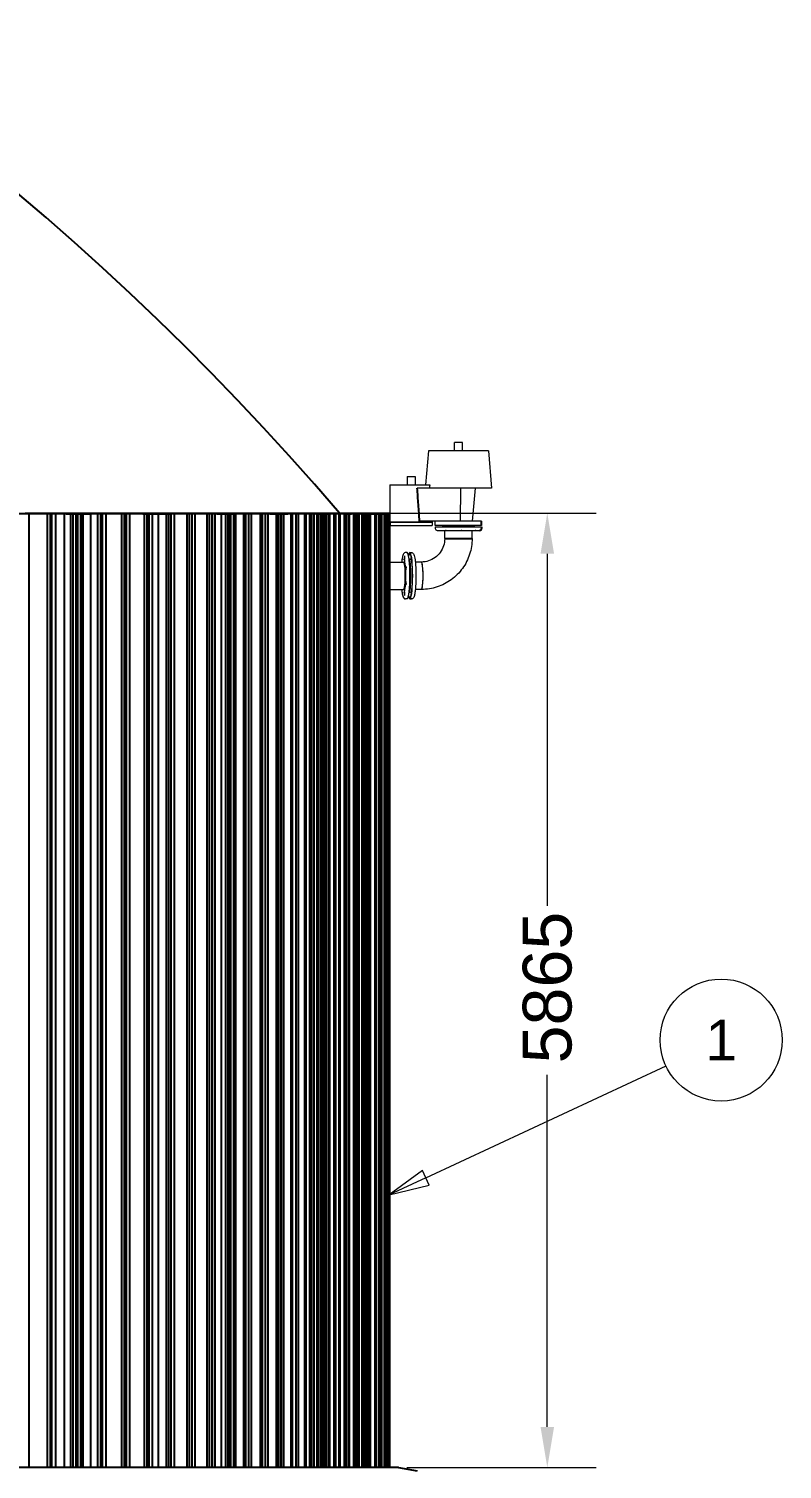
# Model space of a CAD drawing. Header units: millimetres. Extents: x -4172 to 126100, y -2 to 142133.
# Drawn here: x 33814 to 38445, y 43008 to 51858 of the extents above; entities that cross this region are included whole.
import ezdxf

# ---------------------------------------------------------------- set-up
doc = ezdxf.new("R2010")
doc.units = ezdxf.units.MM
doc.header["$LTSCALE"] = 100
for name, color, linetype, lineweight in [('Dimension', 7, 'Continuous', 18), ('Symbol', 7, 'Continuous', 18), ('Visible', 7, 'Continuous', 25)]:
    doc.layers.add(name, color=color, linetype=linetype, lineweight=lineweight)
doc.layers.add('P_BioGas (BG)', color=94, linetype='Continuous', lineweight=18, true_color=0x008100)
doc.styles.add('Note Text', font='arial.ttf')
doc.styles.add('Title', font='arial.ttf')
doc.dimstyles.new('Default - Method 2b', dxfattribs={"dimscale": 100, "dimtxt": 3, "dimasz": 2.5, "dimexe": 3, "dimexo": 0.5, "dimgap": 0.7, "dimtad": 0, "dimtoh": 1, "dimdec": 1, "dimrnd": 1e-08, "dimtxsty": 'Title', "dimcen": 0.09, "dimdle": 10, "dimclrd": 256, "dimclre": 256, "dimclrt": 7, "dimadec": 0, "dimazin": 2, "dimtfac": 0.833333, "dimtdec": 1, "dimtmove": 0, "dimatfit": 3, "dimfxl": 1, "dimtolj": 1, "dimlwd": -1, "dimlwe": -1, "dimarcsym": 0})

# ---------------------------------------------------------------- blocks, each defined once
blk = doc.blocks.new('Balloon7')
at = {"layer": 'Symbol'}
for p, q in [((362.545, 447.986), (377.311, 454.868)), ((362.334, 448.44), (360.279, 446.93)), ((362.545, 447.986), (360.279, 446.93)), ((362.756, 447.533), (362.334, 448.44)), ((360.279, 446.93), (362.756, 447.533))]:
    blk.add_line(p, q, dxfattribs=at)
at = {"layer": 'Symbol', "flags": 128}
blk.add_lwpolyline([(362.334, 448.44), (360.279, 446.93), (362.756, 447.533), (362.334, 448.44)], dxfattribs=at)
at = {"layer": 'Symbol'}
blk.add_circle((380.697, 456.446), 3.75, dxfattribs=at)
blk.add_solid([(362.334, 448.44), (360.279, 446.93), (362.756, 447.533), (362.334, 448.44)], dxfattribs=at)
at = {"layer": 'Symbol', "insert": (380.697, 456.446), "char_height": 2.5, "attachment_point": 5, "style": 'Note Text'}
blk.add_mtext('1', dxfattribs=at)
blk = doc.blocks.new('*D58')
at = {"layer": 'Defpoints', "color": 0, "transparency": 16777216}
for p in [(35333.4, 48882.6), (37000.7, 48882.6), (36087.1, 43017.6)]:
    blk.add_point(p, dxfattribs=at)
at = {"layer": 'Dimension', "transparency": 16777216}
for p, q in [((35383.4, 48882.6), (37300.7, 48882.6)), ((37000.7, 48632.6), (37000.7, 46469.2)), ((37000.7, 43267.6), (37000.7, 45431)), ((36137.1, 43017.6), (37300.7, 43017.6))]:
    blk.add_line(p, q, dxfattribs=at)
for points in [[(36959.1, 48632.6), (37042.4, 48632.6), (37000.7, 48882.6)], [(36959.1, 43267.6), (37042.4, 43267.6), (37000.7, 43017.6)]]:
    blk.add_solid(points, dxfattribs=at)
at = {"layer": 'Dimension', "color": 7, "transparency": 16777216, "insert": (37153.9, 45501), "char_height": 300, "attachment_point": 7, "rotation": 90, "style": 'Title'}
blk.add_mtext('\\A1;5865', dxfattribs=at)

msp = doc.modelspace()

# ---------------------------------------------------------------- linework, layer by layer
at = {"layer": 'P_BioGas (BG)'}
for p, q in [((36479.45, 49316.58), (36429.45, 49316.58)), ((36429.45, 49265.58), (36429.45, 49316.58)), ((36479.45, 49265.58), (36479.45, 49316.58)), ((36270.53, 49265.58), (36252.2, 49056.08)), ((36638.37, 49265.58), (36270.53, 49265.58)), ((36638.37, 49265.58), (36658.45, 49036.08)), ((36033.58, 49056.08), (36277.75, 49056.08)), ((36033.58, 49056.08), (36033.58, 48828.58)), ((36138.83, 49107.08), (36188.83, 49107.08)), ((36138.83, 49107.08), (36138.83, 49056.08)), ((36188.83, 49107.08), (36188.83, 49056.08)), ((36304.6, 49036.08), (36201.24, 49036.08)), ((36658.45, 49036.08), (36304.6, 49036.08)), ((36467.12, 49036.08), (36464.99, 48833.58)), ((36541.95, 48833.58), (36559.67, 49036.08)), ((36033.58, 48828.58), (36294.08, 48828.58)), ((36033.58, 48826.58), (36294.08, 48826.58)), ((36033.58, 48806.58), (36294.08, 48806.58)), ((36035.58, 48827.58), (36292.08, 48827.58)), ((36367.98, 48833.58), (36215.84, 48833.58)), ((36292.08, 48827.58), (36294.08, 48828.58)), ((36292.08, 48827.58), (36294.08, 48826.58)), ((36294.08, 48833.58), (36294.08, 48828.58)), ((36294.08, 48826.58), (36294.08, 48806.58)), ((36311.95, 48806.58), (36311.95, 48833.58)), ((36596.95, 48806.58), (36311.95, 48806.58)), ((36311.95, 48798.08), (36596.95, 48798.08)), ((36311.95, 48798.08), (36311.95, 48788.58)), ((36323.95, 48776.58), (36325.01, 48776.58)), ((36325.71, 48776.58), (36325.01, 48776.58)), ((36325.71, 48776.58), (36374.67, 48776.58)), ((36363.45, 48804.08), (36545.45, 48804.08)), ((36596.95, 48833.58), (36367.98, 48833.58)), ((36370.3, 48726.58), (36370.3, 48776.58)), ((36378.53, 48776.58), (36374.67, 48776.58)), ((36378.53, 48776.58), (36471.06, 48776.58)), ((36475.82, 48776.58), (36471.06, 48776.58)), ((36475.82, 48776.58), (36557.72, 48776.58)), ((36538.6, 48726.58), (36538.6, 48776.58)), ((36560.59, 48776.58), (36557.72, 48776.58)), ((36560.59, 48776.58), (36584.95, 48776.58)), ((36370.3, 48726.58), (36538.6, 48726.58)), ((36139.26, 48640.08), (36129.83, 48640.08)), ((36156.14, 48640.08), (36165.57, 48640.08)), ((36161.1, 48599.58), (36165.57, 48599.58)), ((36027.88, 48581.73), (36117.92, 48581.73)), ((36125.84, 48581.73), (36117.92, 48581.73)), ((36227.12, 48581.73), (36189.64, 48581.73)), ((36027.88, 48413.43), (36117.92, 48413.43)), ((36125.84, 48413.43), (36117.92, 48413.43)), ((36139.26, 48355.08), (36129.83, 48355.08)), ((36156.14, 48355.08), (36165.57, 48355.08)), ((36161.1, 48395.58), (36165.57, 48395.58)), ((36227.12, 48413.43), (36189.64, 48413.43))]:
    msp.add_line(p, q, dxfattribs=at)
for centre, radius, start, end in [((36323.95, 48788.58), 12, 180, 270), ((36363.45, 48793.08), 11, 90, 152.964308), ((36545.45, 48793.08), 11, 27.035692, 90)]:
    msp.add_arc(centre, radius, start, end, dxfattribs=at)
for centre, major_axis, start_param, end_param in [((36112.39, 48608.44), (0, 10.75), 0.6181872, 6.4503962), ((36123.45, 48608.44), (0, -10.75), 2.9743817, 8.8065907), ((36139.26, 48497.58), (0, -142.5), 0, 3.1415927), ((36156.14, 48497.58), (0, 142.5), 2.6275906, 6.7971873), ((36156.14, 48497.58), (0, 136.5), 2.6528482, 6.7719298), ((36150.18, 48497.58), (0, 106), 3.1857954, 6.2389826), ((36147.7, 48497.58), (0, 106), 3.4255693, 5.9992086), ((36147.7, 48497.58), (0, -106), 0.2839767, 2.857616), ((36162.85, 48593.59), (0, 10.75), 0.8688456, 0.9798136), ((36162.85, 48593.59), (0, 10.75), 5.3033718, 6.7010546), ((36117.92, 48497.58), (0, -84.15), 0, 3.1415927), ((36117.92, 48497.58), (0, 84.15), 3.1415927, 6.2831853), ((36131.27, 48543.5), (0, -10.75), 2.1889836, 8.0211925), ((36145.22, 48497.58), (0, 106), 3.825488, 5.59929), ((36227.12, 48497.58), (0, 84.15), 3.1415927, 6.2831853), ((36227.12, 48497.58), (0, -84.15), 0, 3.1415927), ((36131.27, 48451.66), (0, -10.75), 1.4035854, 7.2357944), ((36112.39, 48386.71), (0, 10.75), 2.9743817, 8.8065907), ((36123.45, 48386.71), (0, -10.75), 0.6181872, 6.4503962)]:
    msp.add_ellipse(centre, major_axis=major_axis, ratio=0.1204373, start_param=start_param, end_param=end_param, dxfattribs=at)
for points in [[(36277.75, 49056.08), (36277.42, 49049.51), (36277.08, 49042.65), (36276.74, 49036.08)], [(36165.57, 48395.58), (36166.1, 48395.58), (36166.62, 48395.48), (36167.03, 48395.33)]]:
    msp.add_open_spline(points, degree=3, dxfattribs=at)
for points, knots in [([(36325.01, 48776.58), (36324.99, 48776.58), (36324.97, 48776.58), (36324.99, 48776.58), (36325.11, 48776.58), (36325.46, 48776.58), (36325.57, 48776.58), (36325.71, 48776.58)], [-2.19527918, -2.19527918, -2.19527918, -2.19527918, -2.09934923, -2.09934923, -1.8229843, -1.8229843, -1.70977025, -1.70977025, -1.70977025, -1.70977025]), ([(36374.67, 48776.58), (36374.88, 48776.58), (36375.09, 48776.58), (36375.98, 48776.58), (36376.72, 48776.58), (36377.85, 48776.58), (36378.18, 48776.58), (36378.53, 48776.58)], [-2.19527918, -2.19527918, -2.19527918, -2.19527918, -2.09934923, -2.09934923, -1.8229843, -1.8229843, -1.70977025, -1.70977025, -1.70977025, -1.70977025]), ([(36471.06, 48776.58), (36471.38, 48776.58), (36471.7, 48776.58), (36472.94, 48776.58), (36473.86, 48776.58), (36475.11, 48776.58), (36475.47, 48776.58), (36475.82, 48776.58)], [-2.19527918, -2.19527918, -2.19527918, -2.19527918, -2.09934923, -2.09934923, -1.8229843, -1.8229843, -1.70977025, -1.70977025, -1.70977025, -1.70977025]), ([(36557.72, 48776.58), (36557.83, 48776.58), (36557.93, 48776.58), (36559.06, 48776.58), (36559.9, 48776.58), (36560.52, 48776.58), (36560.56, 48776.58), (36560.59, 48776.58)], [-3.22529875, -3.22529875, -3.22529875, -3.22529875, -3.17709695, -3.17709695, -2.68834505, -2.68834505, -2.65935601, -2.65935601, -2.65935601, -2.65935601]), ([(36370.3, 48726.58), (36370.3, 48711.35), (36367.9, 48696.12), (36358.57, 48667.18), (36351.63, 48653.47), (36333.93, 48628.93), (36323.17, 48618.1), (36298.91, 48600.34), (36285.41, 48593.42), (36256.97, 48584.11), (36242.05, 48581.73), (36227.12, 48581.73)], [3.1415927, 3.1415927, 3.1415927, 3.1415927, 3.4557519, 3.4557519, 3.7699112, 3.7699112, 4.0840704, 4.0840704, 4.3982297, 4.3982297, 4.712389, 4.712389, 4.712389, 4.712389]), ([(36538.6, 48726.58), (36538.6, 48693.85), (36533.46, 48661.13), (36513.36, 48598.84), (36498.42, 48569.28), (36460.15, 48516.22), (36436.82, 48492.72), (36384.05, 48454.1), (36354.61, 48438.98), (36292.48, 48418.64), (36259.8, 48413.43), (36227.12, 48413.43)], [3.1415927, 3.1415927, 3.1415927, 3.1415927, 3.4557519, 3.4557519, 3.7699112, 3.7699112, 4.0840704, 4.0840704, 4.3982297, 4.3982297, 4.712389, 4.712389, 4.712389, 4.712389]), ([(36129.83, 48640.08), (36127.6, 48640.08), (36125.43, 48639.5), (36121.68, 48637.69), (36120.24, 48636.46), (36117.13, 48633.18), (36116.05, 48631.18), (36111.21, 48620.91), (36109.24, 48610.13), (36106.73, 48590.85), (36106.22, 48586.41), (36105.76, 48581.73)], [1.57079633, 1.57079633, 1.57079633, 1.57079633, 1.62875091, 1.62875091, 1.69727019, 1.69727019, 1.82103196, 1.82103196, 2.31636356, 2.31636356, 2.45261192, 2.45261192, 2.45261192, 2.45261192]), ([(36111.64, 48617.2), (36111.65, 48617.28), (36111.66, 48617.36), (36111.82, 48618.2), (36111.98, 48618.74), (36112.15, 48619.02), (36112.16, 48619.03), (36112.17, 48619.04)], [-3.22529875, -3.22529875, -3.22529875, -3.22529875, -3.17709695, -3.17709695, -2.68834505, -2.68834505, -2.65935601, -2.65935601, -2.65935601, -2.65935601]), ([(36122.09, 48397.85), (36122.09, 48397.85), (36122.33, 48398.3), (36123.11, 48400.43), (36123.8, 48402.81), (36125.37, 48410.15), (36126.28, 48415.78), (36127.98, 48429.81), (36128.76, 48438.47), (36129.98, 48457.71), (36130.42, 48468.33), (36130.88, 48490.29), (36130.9, 48501.64), (36130.51, 48523.82), (36130.11, 48534.64), (36128.93, 48554.57), (36128.15, 48563.68), (36126.35, 48579.04), (36125.32, 48585.39), (36123.4, 48594.04), (36122.33, 48596.85), (36122.1, 48597.29), (36122.09, 48597.3), (36122.09, 48597.3)], [4.9199746, 4.9199746, 4.9199746, 4.9199746, 5.0273483, 5.0273483, 5.2232224, 5.2232224, 5.4944273, 5.4944273, 5.7976711, 5.7976711, 6.1103962, 6.1103962, 6.4258606, 6.4258606, 6.741427, 6.741427, 7.0545578, 7.0545578, 7.3587412, 7.3587412, 7.6263515, 7.6263515, 7.6463961, 7.6463961, 7.6463961, 7.6463961]), ([(36123.66, 48619.04), (36123.7, 48618.99), (36123.74, 48618.92), (36123.89, 48618.61), (36123.99, 48618.26), (36124.12, 48617.63), (36124.16, 48617.42), (36124.2, 48617.2)], [-2.19527918, -2.19527918, -2.19527918, -2.19527918, -2.09934923, -2.09934923, -1.8229843, -1.8229843, -1.70977025, -1.70977025, -1.70977025, -1.70977025]), ([(36154.4, 48597.62), (36155.83, 48598.52), (36157.76, 48599.32), (36160.32, 48599.56), (36160.71, 48599.58), (36161.1, 48599.58)], [7.243400449, 7.243400449, 7.243400449, 7.243400449, 7.307766819, 7.307766819, 7.319241829, 7.319241829, 7.319241829, 7.319241829]), ([(36161.87, 48600.53), (36161.87, 48600.59), (36161.88, 48600.65), (36161.92, 48601.02), (36161.95, 48601.32), (36162, 48601.72), (36162.02, 48601.83), (36162.04, 48601.99), (36162.05, 48602.03), (36162.06, 48602.1), (36162.06, 48602.12), (36162.07, 48602.15), (36162.07, 48602.17), (36162.07, 48602.2), (36162.08, 48602.21), (36162.08, 48602.24), (36162.08, 48602.26), (36162.09, 48602.31), (36162.1, 48602.35), (36162.16, 48602.69), (36162.21, 48602.96), (36162.29, 48603.27), (36162.31, 48603.34), (36162.33, 48603.41)], [-0.60108386, -0.60108386, -0.60108386, -0.60108386, -0.57815405, -0.57815405, -0.4517174, -0.4517174, -0.39937151, -0.39937151, -0.37798741, -0.37798741, -0.36705524, -0.36705524, -0.36001009, -0.36001009, -0.3533864, -0.3533864, -0.34454389, -0.34454389, -0.32504019, -0.32504019, -0.16888945, -0.16888945, -0.11651595, -0.11651595, -0.11651595, -0.11651595]), ([(36165.57, 48640.08), (36167.8, 48640.08), (36169.97, 48639.5), (36173.71, 48637.69), (36175.15, 48636.46), (36178.26, 48633.18), (36179.35, 48631.18), (36184.19, 48620.91), (36186.16, 48610.13), (36189.47, 48584.73), (36190.58, 48572.73), (36192.24, 48546.87), (36192.8, 48533.08), (36193.35, 48504.86), (36193.35, 48490.44), (36192.8, 48462.33), (36192.25, 48448.63), (36190.64, 48423.23), (36189.58, 48411.54), (36186.98, 48391.06), (36185.46, 48382.4), (36182.51, 48371.36), (36181.36, 48367.87), (36178.59, 48362.73), (36177.45, 48360.9), (36174.43, 48358.13), (36173.23, 48357.23), (36169.98, 48355.66), (36167.8, 48355.08), (36165.57, 48355.08)], [1.0360565, 1.0360565, 1.0360565, 1.0360565, 1.0940111, 1.0940111, 1.1625304, 1.1625304, 1.2862922, 1.2862922, 1.7816238, 1.7816238, 2.1183232, 2.1183232, 2.4444378, 2.4444378, 2.7681607, 2.7681607, 3.0918803, 3.0918803, 3.4179475, 3.4179475, 3.7537756, 3.7537756, 3.9577269, 3.9577269, 4.067688, 4.067688, 4.1196089, 4.1196089, 4.1776492, 4.1776492, 4.1776492, 4.1776492]), ([(36132.32, 48549.73), (36132.35, 48549.47), (36132.37, 48549.2), (36132.45, 48548.13), (36132.49, 48547.28), (36132.53, 48546.03), (36132.54, 48545.66), (36132.55, 48545.29)], [-2.19527918, -2.19527918, -2.19527918, -2.19527918, -2.09934923, -2.09934923, -1.8229843, -1.8229843, -1.70977025, -1.70977025, -1.70977025, -1.70977025]), ([(36132.55, 48449.87), (36132.54, 48449.55), (36132.53, 48449.24), (36132.5, 48448.04), (36132.45, 48447.18), (36132.38, 48446.05), (36132.35, 48445.73), (36132.32, 48445.43)], [-2.19527918, -2.19527918, -2.19527918, -2.19527918, -2.09934923, -2.09934923, -1.8229843, -1.8229843, -1.70977025, -1.70977025, -1.70977025, -1.70977025]), ([(36105.76, 48413.43), (36106.17, 48409.23), (36106.62, 48405.23), (36108.42, 48391.06), (36109.94, 48382.4), (36112.89, 48371.36), (36114.04, 48367.87), (36116.81, 48362.73), (36117.94, 48360.9), (36120.97, 48358.13), (36122.17, 48357.23), (36125.42, 48355.66), (36127.6, 48355.08), (36129.83, 48355.08)], [3.83057339, 3.83057339, 3.83057339, 3.83057339, 3.95268733, 3.95268733, 4.28851543, 4.28851543, 4.49246667, 4.49246667, 4.60242783, 4.60242783, 4.65434866, 4.65434866, 4.71238898, 4.71238898, 4.71238898, 4.71238898]), ([(36112.17, 48376.11), (36112.13, 48376.17), (36112.1, 48376.23), (36111.95, 48376.55), (36111.85, 48376.9), (36111.71, 48377.53), (36111.67, 48377.73), (36111.64, 48377.95)], [-2.19527918, -2.19527918, -2.19527918, -2.19527918, -2.09934923, -2.09934923, -1.8229843, -1.8229843, -1.70977025, -1.70977025, -1.70977025, -1.70977025]), ([(36124.2, 48377.95), (36124.17, 48377.77), (36124.14, 48377.59), (36124.01, 48376.97), (36123.91, 48376.61), (36123.75, 48376.26), (36123.71, 48376.18), (36123.66, 48376.11)], [-2.19527918, -2.19527918, -2.19527918, -2.19527918, -2.09934923, -2.09934923, -1.8229843, -1.8229843, -1.70977025, -1.70977025, -1.70977025, -1.70977025]), ([(36161.1, 48395.58), (36159.35, 48395.58), (36157.62, 48395.98), (36155.55, 48396.87), (36154.94, 48397.2), (36154.4, 48397.54)], [4.177649175, 4.177649175, 4.177649175, 4.177649175, 4.229066445, 4.229066445, 4.253490555, 4.253490555, 4.253490555, 4.253490555])]:
    msp.add_open_spline(points, degree=3, knots=knots, dxfattribs=at)
at = {"layer": 'Visible'}
for p, q in [((34043.42, 48877.58), (33654.69, 48877.58)), ((33791.42, 48882.58), (33813.58, 48882.58)), ((33813.58, 48882.58), (33813.58, 43017.58)), ((33813.58, 48882.58), (33955.63, 48882.58)), ((33926.05, 48882.58), (33926.05, 43017.58)), ((33947.45, 43017.58), (33947.45, 48882.58)), ((33955.63, 48882.58), (33977.02, 48882.58)), ((33955.63, 43017.58), (33955.63, 48882.58)), ((33977.02, 48882.58), (33977.02, 43017.58)), ((33977.02, 48882.58), (34114.09, 48882.58)), ((34032.94, 43017.58), (34032.94, 48877.58)), ((34043.42, 48877.58), (34071.65, 48877.58)), ((34071.65, 48877.58), (34134.34, 48877.58)), ((34071.65, 43017.58), (34071.65, 48877.58)), ((34084.1, 48882.58), (34084.1, 43017.58)), ((34104.72, 43017.58), (34104.72, 48882.58)), ((34114.09, 48882.58), (34134.71, 48882.58)), ((34114.09, 43017.58), (34114.09, 48882.58)), ((34134.34, 43017.58), (34134.34, 48877.58)), ((34134.34, 48877.58), (34147.34, 48877.58)), ((34134.71, 48882.58), (34134.71, 43017.58)), ((34134.71, 48882.58), (34266.73, 48882.58)), ((34147.34, 48877.58), (34194.64, 48877.58)), ((34147.34, 43017.58), (34147.34, 48877.58)), ((34194.64, 43017.58), (34194.64, 48877.58)), ((34514.78, 48877.58), (34194.64, 48877.58)), ((34236.34, 48882.58), (34236.34, 43017.58)), ((34256.18, 43017.58), (34256.18, 48882.58)), ((34266.73, 48882.58), (34286.57, 48882.58)), ((34266.73, 43017.58), (34266.73, 48882.58)), ((34286.57, 48882.58), (34286.57, 43017.58)), ((34286.57, 48882.58), (34413.46, 48882.58)), ((34382.69, 48882.58), (34382.69, 43017.58)), ((34401.75, 43017.58), (34401.75, 48882.58)), ((34413.46, 48882.58), (34432.52, 48882.58)), ((34413.46, 43017.58), (34413.46, 48882.58)), ((34432.52, 48882.58), (34432.52, 43017.58)), ((34432.52, 48882.58), (34554.23, 48882.58)), ((34514.78, 48877.58), (34610.34, 48877.58)), ((34523.09, 48882.58), (34523.09, 43017.58)), ((34541.34, 43017.58), (34541.34, 48882.58)), ((34554.23, 48882.58), (34572.49, 48882.58)), ((34554.23, 43017.58), (34554.23, 48882.58)), ((34572.49, 48882.58), (34572.49, 43017.58)), ((34572.49, 48882.58), (34688.95, 48882.58)), ((34610.34, 48877.58), (34685.32, 48877.58)), ((34610.34, 43017.58), (34610.34, 48877.58)), ((34657.45, 48882.58), (34657.45, 43017.58)), ((34674.9, 43017.58), (34674.9, 48882.58)), ((34969.81, 48877.58), (34685.32, 48877.58)), ((34688.95, 48882.58), (34706.39, 48882.58)), ((34688.95, 43017.58), (34688.95, 48882.58)), ((34706.39, 48882.58), (34706.39, 43017.58)), ((34706.39, 48882.58), (34817.55, 48882.58)), ((34785.72, 48882.58), (34785.72, 43017.58)), ((34802.34, 43017.58), (34802.34, 48882.58)), ((34817.55, 48882.58), (34834.18, 48882.58)), ((34817.55, 43017.58), (34817.55, 48882.58)), ((34834.18, 48882.58), (34834.18, 43017.58)), ((34834.18, 48882.58), (34939.97, 48882.58)), ((34907.81, 48882.58), (34907.81, 43017.58)), ((34923.62, 43017.58), (34923.62, 48882.58)), ((34939.97, 48882.58), (34955.77, 48882.58)), ((34939.97, 43017.58), (34939.97, 48882.58)), ((34955.77, 48882.58), (34955.77, 43017.58)), ((34955.77, 48882.58), (35056.14, 48882.58)), ((34958.99, 43017.58), (34958.99, 48877.58)), ((34969.81, 48877.58), (34998.94, 48877.58)), ((34998.94, 48877.58), (35046.24, 48877.58)), ((34998.94, 43017.58), (34998.94, 48877.58)), ((35023.69, 48882.58), (35023.69, 43017.58)), ((35038.65, 43017.58), (35038.65, 48882.58)), ((35046.24, 43017.58), (35046.24, 48877.58)), ((35046.24, 48877.58), (35055.46, 48877.58)), ((35055.46, 48877.58), (35086.16, 48877.58)), ((35055.46, 43017.58), (35055.46, 48877.58)), ((35056.14, 48882.58), (35071.11, 48882.58)), ((35056.14, 43017.58), (35056.14, 48882.58)), ((35071.11, 48882.58), (35071.11, 43017.58)), ((35071.11, 48882.58), (35166.02, 48882.58)), ((35086.16, 43017.58), (35086.16, 48877.58)), ((35295.24, 48877.58), (35086.16, 48877.58)), ((35133.27, 48882.58), (35133.27, 43017.58)), ((35147.4, 43017.58), (35147.4, 48882.58)), ((35166.02, 48882.58), (35180.14, 48882.58)), ((35166.02, 43017.58), (35166.02, 48882.58)), ((35180.14, 48882.58), (35180.14, 43017.58)), ((35180.14, 48882.58), (35269.53, 48882.58)), ((35236.51, 48882.58), (35236.51, 43017.58)), ((35249.79, 43017.58), (35249.79, 48882.58)), ((35269.53, 48882.58), (35282.81, 48882.58)), ((35269.53, 43017.58), (35269.53, 48882.58)), ((35282.81, 48882.58), (35282.81, 43017.58)), ((35282.81, 48882.58), (35366.63, 48882.58)), ((35295.24, 48877.58), (35361.52, 48877.58)), ((35333.36, 48882.58), (35333.36, 43017.58)), ((35345.78, 43017.58), (35345.78, 48882.58)), ((35361.52, 48877.58), (35405.9, 48877.58)), ((35361.52, 43017.58), (35361.52, 48877.58)), ((35366.63, 48882.58), (35379.05, 48882.58)), ((35366.63, 43017.58), (35366.63, 48882.58)), ((35379.05, 48882.58), (35379.05, 43017.58)), ((35379.05, 48882.58), (35457.27, 48882.58)), ((35578.79, 48877.58), (35405.9, 48877.58)), ((35423.76, 48882.58), (35423.76, 43017.58)), ((35435.32, 43017.58), (35435.32, 48882.58)), ((35457.27, 48882.58), (35468.83, 48882.58)), ((35457.27, 43017.58), (35457.27, 48882.58)), ((35468.83, 48882.58), (35468.83, 43017.58)), ((35468.83, 48882.58), (35541.4, 48882.58)), ((35507.67, 48882.58), (35507.67, 43017.58)), ((35518.36, 43017.58), (35518.36, 48882.58)), ((35541.4, 48882.58), (35552.09, 48882.58)), ((35541.4, 43017.58), (35541.4, 48882.58)), ((35552.09, 48882.58), (35552.09, 43017.58)), ((35552.09, 48882.58), (35618.98, 48882.58)), ((35567.92, 43017.58), (35567.92, 48877.58)), ((35578.79, 48877.58), (35608.07, 48877.58)), ((35585.05, 48882.58), (35585.05, 43017.58)), ((35594.87, 43017.58), (35594.87, 48882.58)), ((35608.07, 48877.58), (35638.76, 48877.58)), ((35608.07, 43017.58), (35608.07, 48877.58)), ((35618.98, 48882.58), (35628.8, 48882.58)), ((35618.98, 43017.58), (35618.98, 48882.58)), ((35628.8, 48882.58), (35628.8, 43017.58)), ((35628.8, 48882.58), (35689.97, 48882.58)), ((35638.76, 43017.58), (35638.76, 48877.58)), ((35638.76, 48877.58), (35643.96, 48877.58)), ((35643.96, 48877.58), (35657.25, 48877.58)), ((35643.96, 43017.58), (35643.96, 48877.58)), ((35655.85, 48882.58), (35655.85, 43017.58)), ((35657.25, 43017.58), (35657.25, 48877.58)), ((35749.87, 48877.58), (35657.25, 48877.58)), ((35664.79, 43017.58), (35664.79, 48882.58)), ((35689.97, 48882.58), (35698.91, 48882.58)), ((35689.97, 43017.58), (35689.97, 48882.58)), ((35698.91, 48882.58), (35698.91, 43017.58)), ((35698.91, 48882.58), (35754.33, 48882.58)), ((35720.05, 48882.58), (35720.05, 43017.58)), ((35728.1, 43017.58), (35728.1, 48882.58)), ((35749.87, 48877.58), (35785.14, 48877.58)), ((35754.33, 48882.58), (35762.38, 48882.58)), ((35754.33, 43017.58), (35754.33, 48882.58)), ((35762.38, 48882.58), (35762.38, 43017.58)), ((35762.38, 48882.58), (35812.03, 48882.58)), ((35777.6, 48882.58), (35777.6, 43017.58)), ((35784.76, 43017.58), (35784.76, 48882.58)), ((35785.14, 48877.58), (35797.79, 48877.58)), ((35785.14, 43017.58), (35785.14, 48877.58)), ((35854.58, 48877.58), (35797.79, 48877.58)), ((35812.03, 48882.58), (35819.2, 48882.58)), ((35812.03, 43017.58), (35812.03, 48882.58)), ((35819.2, 48882.58), (35819.2, 43017.58)), ((35819.2, 48882.58), (35863.04, 48882.58)), ((35828.48, 48882.58), (35828.48, 43017.58)), ((35834.75, 43017.58), (35834.75, 48882.58)), ((35843.95, 43017.58), (35843.95, 48877.58)), ((35854.58, 48877.58), (35883.25, 48877.58)), ((35863.04, 48882.58), (35869.32, 48882.58)), ((35863.04, 43017.58), (35863.04, 48882.58)), ((35869.32, 48882.58), (35869.32, 43017.58)), ((35869.32, 48882.58), (35907.34, 48882.58)), ((35871.08, 48877.58), (35871.08, 48882.58)), ((35872.66, 48882.58), (35872.66, 43017.58)), ((35875.64, 48882.58), (35875.64, 48877.58)), ((35878.04, 43017.58), (35878.04, 48882.58)), ((35883.25, 48877.58), (35896.54, 48877.58)), ((35883.25, 43017.58), (35883.25, 48877.58)), ((35896.08, 48877.58), (35896.08, 48882.58)), ((35896.54, 43017.58), (35896.54, 48877.58)), ((35896.54, 48877.58), (36027.88, 48877.58)), ((35904.88, 48882.58), (35904.88, 48877.58)), ((35907.34, 48882.58), (35912.72, 48882.58)), ((35907.34, 43017.58), (35907.34, 48882.58)), ((35908.07, 48877.58), (35908.07, 48882.58)), ((35910.12, 48882.58), (35910.12, 43017.58)), ((35910.32, 48877.58), (35910.32, 48882.58)), ((35912.61, 48882.58), (35912.61, 48877.58)), ((35912.72, 48882.58), (35912.72, 43017.58)), ((35912.72, 48882.58), (35944.9, 48882.58)), ((35914.6, 43017.58), (35914.6, 48882.58)), ((35939.2, 48877.58), (35939.2, 48882.58)), ((35940.84, 48882.58), (35940.84, 43017.58)), ((35942.83, 48882.58), (35942.83, 48877.58)), ((35942.85, 48882.58), (35942.85, 48877.58)), ((35944.43, 43017.58), (35944.43, 48882.58)), ((35944.9, 48882.58), (35949.38, 48882.58)), ((35944.9, 43017.58), (35944.9, 48882.58)), ((35947.38, 48877.58), (35947.38, 48882.58)), ((35949.38, 48882.58), (35949.38, 43017.58)), ((35949.38, 48882.58), (35975.7, 48882.58)), ((35963.57, 48877.58), (35963.57, 48882.58)), ((35964.81, 48882.58), (35964.81, 43017.58)), ((35966.3, 48882.58), (35966.3, 48877.58)), ((35967.49, 43017.58), (35967.49, 48882.58)), ((35974.05, 48882.58), (35974.05, 48877.58)), ((35975.7, 48882.58), (35979.28, 48882.58)), ((35975.7, 43017.58), (35975.7, 48882.58)), ((35977.69, 48877.58), (35977.69, 48882.58)), ((35979.28, 48882.58), (35979.28, 43017.58)), ((35979.28, 48882.58), (35999.73, 48882.58)), ((35981.17, 48877.58), (35981.17, 48882.58)), ((35982.01, 48882.58), (35982.01, 43017.58)), ((35983, 48882.58), (35983, 48877.58)), ((35983.79, 43017.58), (35983.79, 48882.58)), ((35992, 48877.58), (35992, 48882.58)), ((35992.43, 48882.58), (35992.43, 48877.58)), ((35992.93, 48882.58), (35992.93, 48877.58)), ((35993.31, 48877.58), (35993.31, 48882.58)), ((35996.04, 48877.58), (35996.04, 48882.58)), ((35996.07, 48882.58), (35996.07, 48877.58)), ((35996.08, 48877.58), (35996.08, 48882.58)), ((35998.48, 48882.58), (35998.48, 48877.58)), ((35999.73, 48882.58), (36002.41, 48882.58)), ((35999.73, 43017.58), (35999.73, 48882.58)), ((36001.22, 48877.58), (36001.22, 48882.58)), ((36002.41, 48882.58), (36002.41, 43017.58)), ((36002.41, 48882.58), (36016.97, 48882.58)), ((36016.13, 48882.58), (36016.13, 48877.58)), ((36016.97, 48882.58), (36018.75, 48882.58)), ((36016.97, 43017.58), (36016.97, 48882.58)), ((36017.97, 48877.58), (36017.97, 48882.58)), ((36018.75, 48882.58), (36018.75, 43017.58)), ((36018.75, 48882.58), (36027.42, 48882.58)), ((36026.99, 48882.58), (36026.99, 48877.58)), ((36027.42, 48882.58), (36028.3, 48882.58)), ((36027.42, 48877.58), (36027.42, 48882.58)), ((36027.88, 43017.58), (36027.88, 48877.58)), ((36027.92, 43017.58), (36027.92, 48882.58)), ((36028.3, 48882.58), (36028.3, 43017.58)), ((36028.3, 48882.58), (36031.07, 48882.58)), ((36031.04, 48882.58), (36031.04, 43017.58)), ((36031.07, 43017.58), (36031.07, 48882.58)), ((36035.58, 48827.58), (36033.58, 48828.58)), ((36035.58, 48827.58), (36033.58, 48826.58)), ((36033.58, 48826.58), (36033.58, 48806.58)), ((36596.95, 48806.58), (36596.95, 48833.58)), ((36596.95, 48798.08), (36596.95, 48788.58)), ((36370.3, 48726.58), (36538.6, 48726.58)), ((36087.08, 43017.58), (28301.63, 43017.58)), ((36087.08, 43017.58), (36201.08, 42997.58))]:
    msp.add_line(p, q, dxfattribs=at)
for centre, radius, start, end in [((22716.08, 37769.16), 17108.42, 40.510533, 139.489467), ((36584.95, 48788.58), 12, 270, 0)]:
    msp.add_arc(centre, radius, start, end, dxfattribs=at)
for points, knots in [([(36215.84, 48833.58), (36213.48, 48867.25), (36211.09, 48900.9), (36206.22, 48968.41), (36203.75, 49002.24), (36201.24, 49036.08)], [0, 0, 0, 0, 10.1306939, 10.1306939, 20.314333, 20.314333, 20.314333, 20.314333]), ([(36167.03, 48599.83), (36166.64, 48599.69), (36166.14, 48599.59), (36165.62, 48599.58), (36165.59, 48599.58), (36165.57, 48599.58)], [7.276221423, 7.276221423, 7.276221423, 7.276221423, 7.317271699, 7.317271699, 7.319241829, 7.319241829, 7.319241829, 7.319241829])]:
    msp.add_open_spline(points, degree=3, knots=knots, dxfattribs=at)

# ---------------------------------------------------------------- block references
at = {"layer": 'Symbol', "xscale": 100, "yscale": 100, "zscale": 100}
msp.add_blockref('Balloon7', (0, 0), dxfattribs=at)

# ---------------------------------------------------------------- dimensions: what is measured, and where the dimension line sits
at = {"layer": 'Dimension'}
dim = msp.add_linear_dim(base=(37000.73, 48882.58), p1=(36087.08, 43017.58), p2=(35333.36, 48882.58), angle=270, dimstyle='Default - Method 2b', override={"dimgap": 0.7, "dimtoh": 0, "dimdec": 1, "dimtol": 0, "dimlim": 0, "dimtp": 0, "dimtm": 0, "dimtdec": 1, "dimtofl": 0, "dimatfit": 1}, dxfattribs=at)
dim.commit()
dim.dimension.update_dxf_attribs({"geometry": '*D58', "text_midpoint": (37000.73, 45950.08), "dimtype": 160})

doc.saveas('drawing.dxf')
